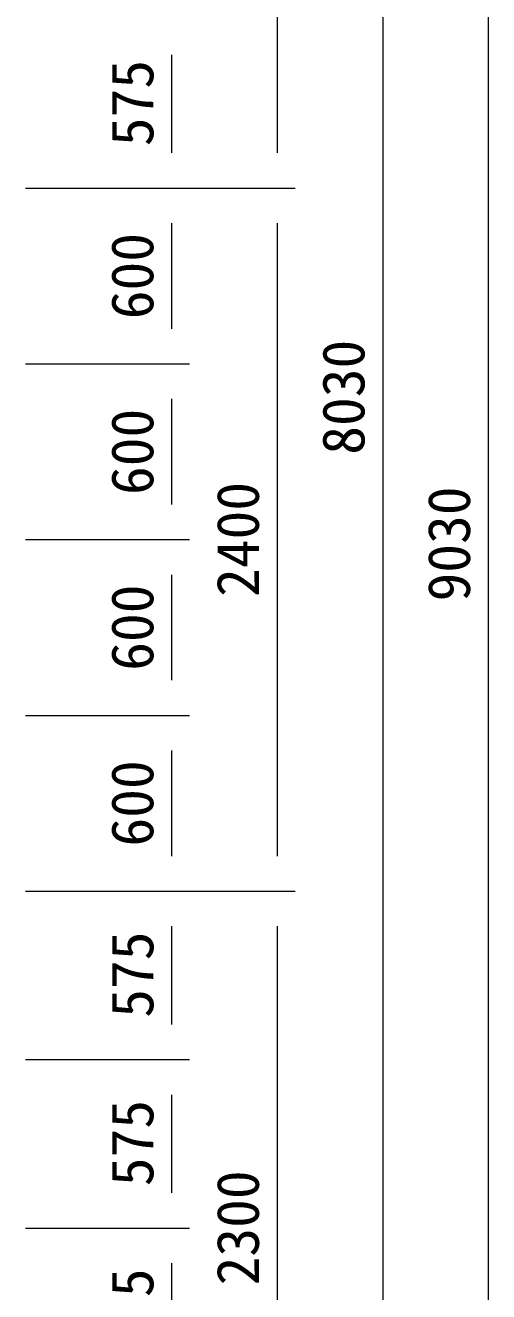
# Model space of a CAD drawing. Units: millimetres, scale not verified. Extents: x -12600 to 12600, y -8910 to 8910.
# Drawn here: x -4492 to -2912, y -2800 to 1523 of the extents above; entities that cross this region are included whole.
import ezdxf
from ezdxf.enums import TextEntityAlignment as Align

# ---------------------------------------------------------------- set-up
doc = ezdxf.new("R2010")
doc.units = ezdxf.units.MM
doc.header["$LTSCALE"] = 60
doc.layers.add('0-7_D-STR-DIM', color=7, linetype='Continuous', lineweight=9)
doc.styles.add('ＭＳ ゴシック', font='')
doc.styles.get('ＭＳ ゴシック').set_extended_font_data('MS Gothic')

msp = doc.modelspace()

# ---------------------------------------------------------------- linework, layer by layer
at = {"layer": '0-7_D-STR-DIM'}
for p, q in [((-3272.38, -3642.35), (-3272.38, 4147.65)), ((-2912.38, -4642.35), (-2912.38, 4147.65)), ((-3632.38, 1087.65), (-3632.38, 3147.65)), ((-3992.38, 1087.65), (-3992.38, 1422.65)), ((-4492.38, 967.65), (-3572.38, 967.65)), ((-4492.38, 967.65), (-3932.38, 967.65)), ((-4492.38, 967.65), (-3932.38, 967.65)), ((-4492.38, 967.65), (-3572.38, 967.65)), ((-3992.38, 487.65), (-3992.38, 847.65)), ((-3632.38, -1312.35), (-3632.38, 847.65)), ((-4492.38, 367.65), (-3932.38, 367.65)), ((-4492.38, 367.65), (-3932.38, 367.65)), ((-3992.38, -112.35), (-3992.38, 247.65)), ((-4492.38, -232.35), (-3932.38, -232.35)), ((-4492.38, -232.35), (-3932.38, -232.35)), ((-3992.38, -712.35), (-3992.38, -352.35)), ((-4492.38, -832.35), (-3932.38, -832.35)), ((-4492.38, -832.35), (-3932.38, -832.35)), ((-3992.38, -1312.35), (-3992.38, -952.35)), ((-4492.38, -1432.35), (-3932.38, -1432.35)), ((-4492.38, -1432.35), (-3572.38, -1432.35)), ((-4492.38, -1432.35), (-3932.38, -1432.35)), ((-4492.38, -1432.35), (-3572.38, -1432.35)), ((-3992.38, -1887.35), (-3992.38, -1552.35)), ((-3632.38, -3612.35), (-3632.38, -1552.35)), ((-4492.38, -2007.35), (-3932.38, -2007.35)), ((-4492.38, -2007.35), (-3932.38, -2007.35)), ((-3992.38, -2462.35), (-3992.38, -2127.35)), ((-4492.38, -2582.35), (-3932.38, -2582.35)), ((-4492.38, -2582.35), (-3932.38, -2582.35)), ((-3992.38, -3037.35), (-3992.38, -2702.35))]:
    msp.add_line(p, q, dxfattribs=at)

# ---------------------------------------------------------------- texts
at = {"layer": '0-7_D-STR-DIM', "style": 'ＭＳ ゴシック'}
for s, p in [('575', (-4012.62, 1110.48)), ('600', (-4012.62, 519.9)), ('8030', (-3292.62, 57.28)), ('600', (-4012.62, -80.1)), ('2400', (-3652.62, -428.1)), ('9030', (-2932.62, -443.47)), ('600', (-4012.62, -680.1)), ('600', (-4012.62, -1280.1)), ('575', (-4012.62, -1864.52)), ('575', (-4012.62, -2439.52)), ('2300', (-3652.62, -2778.1)), ('575', (-4012.62, -3014.52))]:
    msp.add_text(s, height=144.3, rotation=90, dxfattribs=at).set_placement(p, align=Align.BOTTOM_LEFT)

doc.saveas('drawing.dxf')
